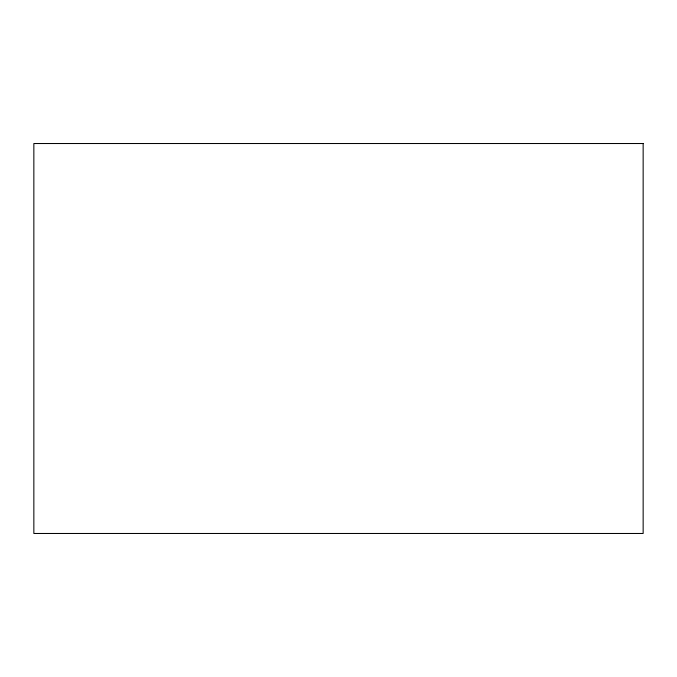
<?xml version="1.0" encoding="UTF-8"?>
<svg xmlns="http://www.w3.org/2000/svg" width="677" height="677" viewBox="0 0 677 677"><rect width="100%" height="100%" fill="white"/><g stroke="black" fill="none" stroke-linecap="round" stroke-linejoin="round"><path stroke-width="1.02" d="M643.15 143.524L33.85 143.524L33.85 533.476L643.15 533.476L643.15 143.524"/></g></svg>
